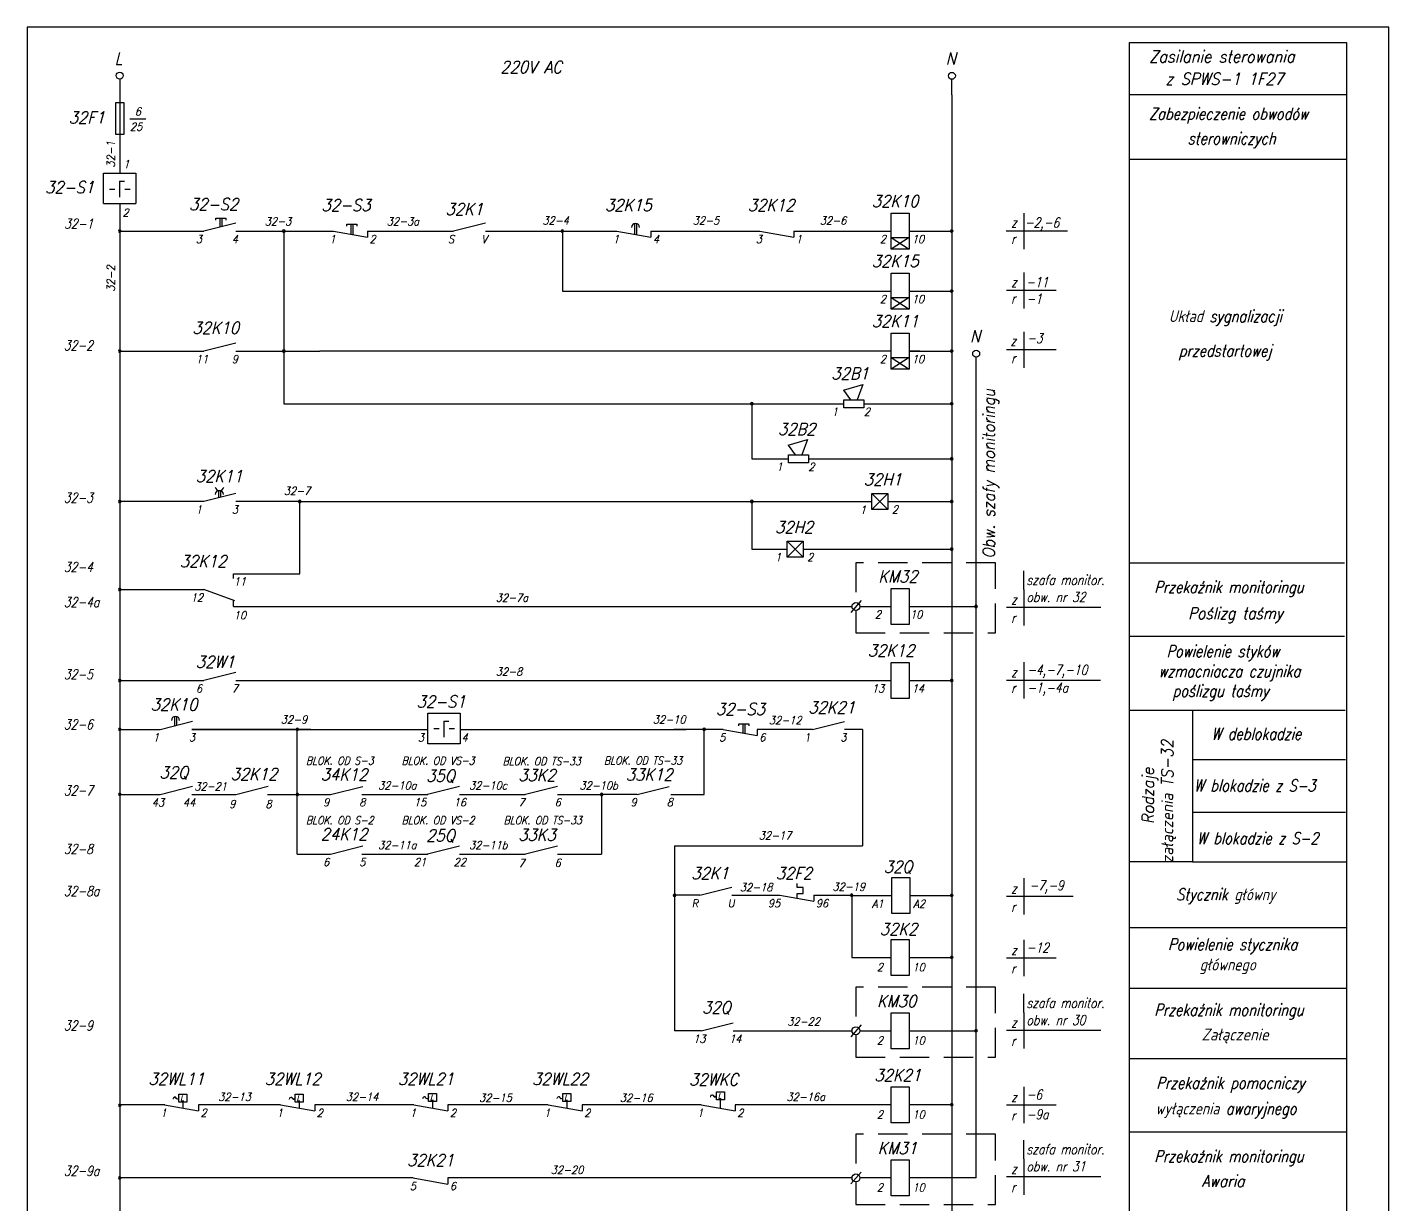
# Model space of a CAD drawing. Extents: x 5 to 1342, y 5 to 425.
# Drawn here: x 5 to 300, y 169.9 to 425 of the extents above; entities that cross this region are included whole.
import ezdxf

# ---------------------------------------------------------------- set-up
doc = ezdxf.new("R2010")
doc.units = 0
doc.header["$MEASUREMENT"] = 0
doc.linetypes.add('DASHED2', pattern=[9.525, 6.35, -3.175])
doc.layers.get('0').update_dxf_attribs({"linetype": 'CONTINUOUS'})
doc.layers.add('STYKI', color=4, linetype='CONTINUOUS')
doc.styles.add('ROMAND', font='romand', dxfattribs={"width": 0.9, "oblique": 15, "height": 3.5})
doc.styles.add('ROMANS', font='romans', dxfattribs={"width": 0.9, "oblique": 15, "height": 1.5})

msp = doc.modelspace()

# ---------------------------------------------------------------- linework, layer by layer
at = {"color": 7, "lineweight": 30}
for p, q in [((243.79, 42.22), (243.79, 421.69)), ((243.79, 421.69), (290.87, 421.69)), ((290.87, 421.69), (290.87, 42.22)), ((205.32, 410.35), (205.32, 413.72)), ((243.79, 410.43), (290.87, 410.43)), ((24.18, 401.76), (24.18, 408.69)), ((24.18, 408.69), (25.92, 408.69)), ((25.92, 408.69), (25.92, 401.76)), ((27.25, 405.19), (30.71, 405.19)), ((25.92, 401.76), (24.18, 401.76)), ((243.79, 396.44), (290.87, 396.44)), ((21.55, 386.82), (21.55, 393.4)), ((21.55, 393.4), (28.56, 393.4)), ((28.56, 393.4), (28.56, 386.82)), ((22.86, 389.94), (23.96, 389.94)), ((24.96, 391.67), (24.96, 388.2)), ((24.96, 391.67), (26.06, 391.67)), ((26.17, 389.94), (27.27, 389.94)), ((21.55, 386.82), (28.56, 386.82)), ((45.83, 383.62), (48, 383.62)), ((45.83, 383.19), (45.83, 383.62)), ((46.7, 383.62), (46.7, 381.69)), ((47.13, 383.62), (47.13, 381.8)), ((48, 383.62), (48, 383.19)), ((192.16, 376.91), (192.16, 384.71)), ((192.16, 384.71), (196.06, 384.71)), ((196.06, 384.71), (196.06, 376.91)), ((220.93, 384.73), (220.93, 376.91)), ((25.05, 380.83), (43.25, 380.83)), ((50.19, 380.83), (71.34, 380.83)), ((60.59, 380.83), (60.59, 343.43)), ((71.34, 380.83), (71.34, 380.83)), ((74.23, 382.36), (76.4, 382.36)), ((74.23, 381.93), (74.23, 382.36)), ((75.1, 382.36), (75.1, 380.2)), ((75.53, 382.36), (75.53, 380.07)), ((76.4, 382.36), (76.4, 381.93)), ((78.71, 380.83), (97.37, 380.83)), ((78.71, 380.83), (78.71, 379.53)), ((104.29, 380.83), (132.77, 380.83)), ((120.94, 380.83), (120.94, 367.83)), ((132.77, 380.83), (132.77, 380.83)), ((136.56, 382.46), (136.56, 380.16)), ((136.99, 382.48), (136.99, 380.08)), ((140.13, 380.83), (163.72, 380.83)), ((140.13, 380.83), (140.13, 379.53)), ((171.09, 380.83), (192.16, 380.83)), ((171.09, 380.83), (171.09, 379.53)), ((196.06, 380.83), (205.32, 380.83)), ((196.06, 380.83), (198.39, 380.83)), ((217.13, 380.86), (227.94, 380.86)), ((226.47, 380.86), (230.37, 380.86)), ((196.06, 379.48), (192.16, 376.91)), ((192.2, 379.48), (196.06, 379.48)), ((192.2, 379.48), (196.06, 376.91)), ((196.06, 376.91), (192.16, 376.91)), ((192.16, 363.91), (192.16, 371.71)), ((192.16, 371.71), (196.06, 371.71)), ((196.06, 371.71), (196.06, 363.91)), ((220.96, 371.88), (220.96, 364.06)), ((120.94, 367.83), (192.16, 367.83)), ((196.06, 366.48), (192.16, 363.91)), ((192.2, 366.48), (196.06, 363.91)), ((192.2, 366.48), (196.06, 366.48)), ((196.06, 367.83), (205.32, 367.83)), ((196.06, 367.83), (198.23, 367.83)), ((217.17, 368), (227.94, 368)), ((196.06, 363.91), (192.16, 363.91)), ((192.16, 350.91), (192.16, 358.71)), ((192.16, 358.71), (196.06, 358.71)), ((196.06, 358.71), (196.06, 350.91)), ((220.96, 359.04), (220.96, 351.22)), ((25.05, 354.83), (43.25, 354.83)), ((50.19, 354.83), (68.39, 354.83)), ((109.12, 354.83), (68.39, 354.83)), ((192.16, 354.83), (109.12, 354.83)), ((196.06, 354.83), (205.32, 354.83)), ((198.39, 354.83), (196.06, 354.83)), ((217.17, 355.16), (227.94, 355.16)), ((196.06, 353.48), (192.16, 350.91)), ((192.2, 353.48), (196.06, 353.48)), ((192.2, 353.48), (196.06, 350.91)), ((196.06, 350.91), (192.16, 350.91)), ((181.86, 346.4), (186.07, 347.6)), ((181.86, 346.4), (183.36, 344.28)), ((186.07, 347.6), (184.83, 344.28)), ((60.59, 343.43), (109.12, 343.43)), ((109.12, 343.43), (181.92, 343.43)), ((161.99, 343.43), (161.99, 331.5)), ((181.92, 342.56), (181.92, 344.3)), ((181.92, 344.3), (186.26, 344.3)), ((186.26, 342.56), (181.92, 342.56)), ((186.26, 344.3), (186.26, 342.56)), ((186.26, 343.43), (205.32, 343.43)), ((186.26, 343.43), (187.99, 343.43)), ((169.88, 334.49), (174.09, 335.69)), ((169.88, 334.49), (171.38, 332.38)), ((174.09, 335.69), (172.85, 332.38)), ((161.99, 331.5), (169.92, 331.5)), ((169.92, 330.63), (169.92, 332.37)), ((169.92, 332.37), (174.25, 332.37)), ((174.25, 330.63), (169.92, 330.63)), ((174.25, 332.37), (174.25, 330.63)), ((174.25, 331.5), (205.32, 331.5)), ((46.45, 324.62), (46.45, 323.02)), ((46.88, 324.63), (46.88, 323.13)), ((43.25, 322.25), (25.05, 322.25)), ((64.05, 322.25), (50.19, 322.25)), ((64.05, 322.25), (187.99, 322.25)), ((64.05, 306.61), (64.05, 322.25)), ((161.99, 322.25), (161.99, 311.92)), ((191.46, 323.98), (187.99, 320.51)), ((187.99, 323.98), (191.46, 320.51)), ((187.99, 320.51), (187.99, 323.98)), ((187.99, 323.98), (191.46, 323.98)), ((191.46, 323.98), (191.46, 320.51)), ((191.46, 322.25), (194.06, 322.25)), ((191.46, 322.25), (192.32, 322.25)), ((192.32, 322.25), (205.32, 322.25)), ((191.46, 320.51), (187.99, 320.51)), ((173.11, 313.65), (169.64, 310.19)), ((169.64, 313.65), (173.11, 310.19)), ((169.64, 310.19), (169.64, 313.65)), ((169.64, 313.65), (173.11, 313.65)), ((173.11, 313.65), (173.11, 310.19)), ((161.99, 311.92), (168.06, 311.92)), ((166.17, 311.92), (169.64, 311.92)), ((168.06, 311.92), (169.64, 311.92)), ((173.11, 310.19), (169.64, 310.19)), ((173.11, 311.92), (205.32, 311.92)), ((243.79, 308.96), (290.39, 308.96)), ((25.05, 303.18), (43.25, 303.18)), ((192.16, 295.6), (192.16, 303.4)), ((192.16, 303.4), (196.06, 303.4)), ((196.06, 303.4), (196.06, 295.6)), ((220.96, 303.22), (220.96, 295.4)), ((49.66, 299.51), (183.71, 299.51)), ((185.65, 300.78), (183.45, 298.22)), ((185.42, 299.51), (192.16, 299.51)), ((196.06, 299.51), (210.59, 299.51)), ((217.17, 299.35), (227.94, 299.35)), ((196.06, 295.6), (192.16, 295.6)), ((243.79, 293.08), (290.39, 293.08)), ((192.16, 279.55), (192.16, 287.35)), ((192.16, 287.35), (196.06, 287.35)), ((196.06, 287.35), (196.06, 279.55)), ((220.96, 287.41), (220.96, 279.59)), ((25.05, 283.47), (43.25, 283.47)), ((50.19, 283.47), (192.16, 283.47)), ((196.06, 283.47), (205.32, 283.47)), ((196.06, 283.47), (198.39, 283.47)), ((217.17, 283.54), (237.51, 283.54)), ((196.06, 279.55), (192.16, 279.55)), ((36.91, 275.66), (36.91, 273.66)), ((37.35, 275.68), (37.35, 273.77)), ((91.82, 269.78), (91.82, 276.36)), ((91.82, 276.36), (98.83, 276.36)), ((95.23, 274.63), (96.34, 274.63)), ((95.23, 274.63), (95.23, 271.16)), ((98.83, 276.36), (98.83, 269.78)), ((243.88, 277.04), (290.57, 277.04)), ((257.5, 277.03), (257.5, 244.17)), ((25.05, 272.89), (33.81, 272.89)), ((40.65, 272.89), (70.69, 272.89)), ((66.46, 272.89), (40.65, 272.89)), ((40.65, 272.89), (66.46, 272.89)), ((70.69, 272.89), (78.92, 272.89)), ((78.92, 272.89), (91.82, 272.89)), ((93.13, 273.04), (94.24, 273.04)), ((96.44, 273.04), (97.54, 273.04)), ((98.83, 272.89), (120.68, 272.89)), ((119.9, 272.89), (131.59, 272.89)), ((131.59, 272.89), (134.79, 272.89)), ((134.79, 272.89), (147.77, 272.89)), ((155.79, 272.89), (145.07, 272.89)), ((151.64, 258.78), (151.64, 272.88)), ((159.18, 274.08), (161.34, 274.08)), ((159.18, 273.65), (159.18, 274.08)), ((160.04, 274.08), (160.04, 272.13)), ((160.48, 274.08), (160.48, 272.06)), ((161.34, 274.08), (161.34, 273.65)), ((168.5, 272.89), (163.15, 272.89)), ((163.15, 272.89), (163.15, 271.59)), ((175.15, 272.89), (168.5, 272.89)), ((185.94, 272.89), (182.08, 272.89)), ((91.82, 269.79), (98.83, 269.79)), ((257.5, 266.32), (290.66, 266.32)), ((25.05, 258.79), (33.81, 258.79)), ((32.85, 258.79), (33.81, 258.79)), ((40.65, 258.79), (50.19, 258.79)), ((50.21, 258.79), (50.19, 258.79)), ((57.07, 258.79), (59.53, 258.79)), ((59.53, 258.79), (70.7, 258.79)), ((77.49, 258.79), (82.06, 258.79)), ((82.06, 258.79), (89.35, 258.79)), ((89.35, 258.79), (91.82, 258.79)), ((98.64, 258.79), (112.89, 258.79)), ((119.9, 258.79), (129.46, 258.79)), ((129.46, 258.78), (129.46, 257.26)), ((129.46, 257.26), (129.46, 245.87)), ((131.59, 258.8), (129.48, 258.8)), ((137.16, 258.8), (131.59, 258.8)), ((144.45, 258.8), (151.64, 258.8)), ((257.5, 254.91), (290.66, 254.91)), ((63.49, 245.87), (70.7, 245.87)), ((77.49, 245.87), (82.06, 245.87)), ((82.06, 245.87), (89.35, 245.87)), ((89.35, 245.87), (91.82, 245.87)), ((98.64, 245.86), (112.89, 245.86)), ((119.9, 245.87), (129.46, 245.87)), ((145.22, 247.67), (145.22, 207.58)), ((257.5, 244.17), (243.79, 244.17)), ((257.5, 244.17), (290.87, 244.17)), ((171.79, 238.65), (171.79, 239.52)), ((192.32, 232.99), (192.32, 240.79)), ((192.32, 240.79), (196.22, 240.79)), ((196.22, 240.79), (196.22, 232.99)), ((220.96, 240.61), (220.96, 232.79)), ((150.72, 236.93), (145.22, 236.93)), ((157.66, 236.93), (167.19, 236.93)), ((167.19, 236.93), (168.06, 236.93)), ((173.09, 238.65), (171.79, 238.65)), ((171.79, 237.35), (173.09, 237.35)), ((171.79, 236.28), (171.79, 237.35)), ((173.09, 237.78), (173.09, 238.65)), ((173.09, 237.35), (173.09, 237.78)), ((175.42, 236.93), (175.42, 235.63)), ((183.64, 236.89), (175.45, 236.89)), ((183.64, 236.89), (192.32, 236.89)), ((183.64, 236.61), (183.64, 223.48)), ((196.22, 236.89), (205.32, 236.89)), ((196.22, 236.89), (197.67, 236.89)), ((217.17, 236.74), (231.65, 236.74)), ((196.22, 232.99), (192.32, 232.99)), ((192.16, 219.53), (192.16, 227.33)), ((192.16, 227.33), (196.06, 227.33)), ((196.06, 227.33), (196.06, 219.53)), ((220.96, 227.27), (220.96, 219.45)), ((243.79, 229.99), (290.87, 229.99)), ((183.64, 223.45), (192.16, 223.45)), ((196.06, 223.45), (205.32, 223.45)), ((217.17, 223.4), (227.94, 223.4)), ((196.06, 219.53), (192.16, 219.53)), ((243.79, 216.82), (290.87, 216.82)), ((192.16, 203.66), (192.16, 211.46)), ((192.16, 211.46), (196.06, 211.46)), ((196.06, 211.46), (196.06, 203.66)), ((220.96, 211.56), (220.96, 203.74)), ((151.01, 207.58), (145.22, 207.58)), ((157.94, 207.58), (183.71, 207.58)), ((185.65, 208.85), (183.45, 206.28)), ((185.42, 207.58), (192.16, 207.58)), ((196.06, 207.58), (210.59, 207.58)), ((196.06, 207.58), (199.81, 207.58)), ((217.17, 207.69), (227.94, 207.69)), ((196.06, 203.66), (192.16, 203.66)), ((243.79, 201.57), (290.87, 201.57)), ((192.16, 187.61), (192.16, 195.42)), ((192.16, 195.42), (196.06, 195.42)), ((196.06, 195.42), (196.06, 187.61)), ((220.96, 195.42), (220.96, 187.6)), ((37.86, 192.13), (37.86, 193.86)), ((37.86, 193.86), (39.6, 193.86)), ((39.6, 192.13), (37.86, 192.13)), ((38.73, 192.11), (38.73, 190.76)), ((39.6, 193.86), (39.6, 192.13)), ((63.05, 192.11), (63.05, 193.84)), ((63.05, 193.84), (64.78, 193.84)), ((64.78, 192.11), (63.05, 192.11)), ((63.92, 192.11), (63.92, 190.76)), ((64.78, 193.84), (64.78, 192.11)), ((91.97, 192.23), (91.97, 193.97)), ((91.97, 193.97), (93.7, 193.97)), ((93.7, 192.23), (91.97, 192.23)), ((92.83, 192.23), (92.83, 190.79)), ((93.7, 193.97), (93.7, 192.23)), ((121.05, 192.23), (121.05, 193.97)), ((121.05, 193.97), (122.78, 193.97)), ((122.78, 192.23), (121.05, 192.23)), ((121.91, 192.23), (121.91, 190.79)), ((122.78, 193.97), (122.78, 192.23)), ((154.31, 192.62), (154.31, 194.35)), ((154.31, 194.35), (156.04, 194.35)), ((156.04, 192.62), (154.31, 192.62)), ((155.17, 192.62), (155.17, 190.77)), ((156.04, 194.35), (156.04, 192.62)), ((34.83, 191.51), (25.05, 191.51)), ((42.1, 191.53), (42.1, 190.23)), ((59.91, 191.51), (42.1, 191.51)), ((67.28, 191.51), (67.28, 190.21)), ((88.77, 191.51), (67.28, 191.51)), ((96.14, 191.51), (96.14, 190.21)), ((117.85, 191.51), (96.14, 191.51)), ((125.22, 191.51), (125.22, 190.21)), ((151.01, 191.51), (125.22, 191.51)), ((158.38, 191.51), (158.38, 190.21)), ((192.16, 191.51), (158.38, 191.51)), ((205.58, 191.51), (196.06, 191.51)), ((217.17, 191.55), (227.94, 191.55)), ((196.06, 187.61), (192.16, 187.61)), ((243.79, 185.68), (290.87, 185.68)), ((192.16, 171.82), (192.16, 179.62)), ((192.16, 179.62), (196.06, 179.62)), ((196.06, 179.62), (196.06, 171.82)), ((220.96, 179.87), (220.96, 172.05)), ((88.6, 175.71), (25.05, 175.71)), ((96.14, 175.71), (96.14, 174.38)), ((183.71, 175.71), (96.14, 175.71)), ((185.65, 176.98), (183.45, 174.42)), ((192.16, 175.71), (185.42, 175.71)), ((210.59, 175.71), (196.06, 175.71)), ((217.17, 176), (227.94, 176)), ((196.06, 171.82), (192.16, 171.82))]:
    msp.add_line(p, q, dxfattribs=at)
at = {"lineweight": 30}
for p, q in [((210.59, 175.71), (210.59, 353.53)), ((220.96, 303.22), (220.96, 307.22)), ((49.66, 306.61), (64.05, 306.61)), ((49.66, 305.56), (49.66, 306.61)), ((49.66, 299.51), (49.66, 300.8)), ((227.94, 299.35), (237.59, 299.35)), ((63.49, 245.87), (63.49, 272.86)), ((185.94, 272.89), (185.94, 247.67)), ((145.22, 247.67), (185.94, 247.67)), ((220.96, 211.56), (220.96, 215.56)), ((227.94, 207.69), (237.59, 207.69)), ((220.96, 179.87), (220.96, 183.87)), ((227.94, 176), (237.59, 176))]:
    msp.add_line(p, q, dxfattribs=at)
at = {"linetype": 'DASHED2', "lineweight": 30}
for p, q in [((214.76, 308.95), (184.56, 308.95)), ((184.56, 308.95), (184.56, 300.37)), ((214.76, 293.78), (214.76, 308.95)), ((184.56, 298.66), (184.56, 293.78)), ((184.56, 293.78), (214.76, 293.78)), ((214.76, 217.02), (184.56, 217.02)), ((184.56, 217.02), (184.56, 208.43)), ((214.76, 201.84), (214.76, 217.02)), ((184.56, 206.72), (184.56, 201.84)), ((184.56, 201.84), (214.76, 201.84)), ((214.76, 185.15), (184.56, 185.15)), ((184.56, 185.15), (184.56, 176.57)), ((214.76, 169.97), (214.76, 185.15)), ((184.56, 174.86), (184.56, 169.97)), ((184.56, 169.97), (214.76, 169.97))]:
    msp.add_line(p, q, dxfattribs=at)
at = {"color": 7, "lineweight": 30}
for centre, radius in [((25.04, 414.52), 0.749), ((205.34, 414.47), 0.749), ((210.6, 354.28), 0.749), ((184.56, 299.51), 0.856), ((184.56, 207.58), 0.856), ((184.56, 175.71), 0.856)]:
    msp.add_circle(centre, radius, dxfattribs=at)
for centre, radius, start, end in [((25.05, 380.83), 0.267, 0, 180), ((25.05, 380.83), 0.267, 180, 0), ((60.59, 380.83), 0.267, 0, 180), ((60.59, 380.83), 0.267, 180, 0), ((120.94, 380.83), 0.267, 0, 180), ((120.94, 380.83), 0.268, 180, 0), ((136.8, 381.63), 0.867, 0, 180), ((205.32, 380.83), 0.267, 0, 180), ((205.32, 380.83), 0.268, 180, 0), ((205.32, 367.83), 0.267, 0, 180), ((205.32, 367.83), 0.268, 180, 0), ((25.05, 354.83), 0.267, 0, 180), ((25.05, 354.83), 0.267, 180, 0), ((60.59, 354.83), 0.267, 0, 180), ((60.59, 354.83), 0.267, 180, 0), ((205.32, 354.83), 0.267, 0, 180), ((205.32, 354.83), 0.268, 180, 0), ((161.99, 343.43), 0.268, 0, 180), ((161.99, 343.43), 0.267, 180, 0), ((205.32, 343.43), 0.267, 0, 180), ((205.32, 343.43), 0.268, 180, 0), ((205.32, 331.5), 0.267, 0, 180), ((205.32, 331.5), 0.268, 180, 0), ((46.64, 325.59), 0.985, 195.8066, 344.1934), ((46.62, 323.76), 0.889, 0, 180), ((25.05, 322.25), 0.267, 0, 180), ((25.05, 322.25), 0.267, 180, 0), ((64.05, 322.25), 0.267, 0, 180), ((64.05, 322.25), 0.267, 180, 0), ((161.99, 322.25), 0.268, 0, 180), ((161.99, 322.25), 0.267, 180, 0), ((205.32, 322.25), 0.267, 0, 180), ((205.32, 322.25), 0.268, 180, 0), ((205.32, 311.92), 0.267, 0, 180), ((205.32, 311.92), 0.268, 180, 0), ((25.05, 303.18), 0.267, 0, 180), ((25.05, 303.18), 0.267, 180, 0), ((210.59, 299.51), 0.267, 0, 180), ((210.59, 299.51), 0.268, 180, 0), ((25.05, 283.47), 0.267, 0, 180), ((25.05, 283.47), 0.267, 180, 0), ((205.32, 283.47), 0.267, 0, 180), ((205.32, 283.47), 0.268, 180, 0), ((37.12, 274.81), 0.889, 0, 180), ((25.05, 272.89), 0.267, 0, 180), ((25.05, 272.89), 0.267, 180, 0), ((63.51, 272.89), 0.267, 0, 180), ((63.51, 272.89), 0.267, 180, 0), ((151.67, 272.89), 0.267, 0, 180), ((151.67, 272.89), 0.268, 180, 0), ((25.05, 258.79), 0.267, 0, 180), ((25.05, 258.79), 0.267, 180, 0), ((63.53, 258.78), 0.267, 0, 180), ((63.53, 258.78), 0.267, 180, 0), ((129.46, 258.77), 0.268, 178.7488, 180), ((129.48, 258.78), 0.267, 0, 180), ((129.48, 258.78), 0.268, 180, 0), ((145.25, 236.95), 0.267, 0, 180), ((145.25, 236.95), 0.268, 180, 0), ((183.64, 236.95), 0.267, 0, 180), ((183.64, 236.95), 0.268, 180, 0), ((205.32, 236.91), 0.267, 0, 180), ((205.32, 236.91), 0.268, 180, 0), ((205.32, 223.49), 0.267, 0, 180), ((205.32, 223.49), 0.268, 180, 0), ((210.59, 207.58), 0.268, 0, 180), ((210.59, 207.58), 0.267, 180, 0), ((205.32, 191.57), 0.267, 0, 180), ((25.05, 191.42), 0.267, 0, 180), ((25.05, 191.42), 0.267, 180, 0), ((205.32, 191.57), 0.268, 180, 0), ((25.05, 175.71), 0.267, 0, 180), ((25.05, 175.71), 0.267, 180, 0)]:
    msp.add_arc(centre, radius, start, end, dxfattribs=at)
at = {"layer": 'STYKI', "color": 7, "lineweight": 30}
for p, q in [((300, 425), (5, 425)), ((5, 425), (5, 5)), ((300, 5), (300, 425)), ((25.05, 413.77), (25.05, 393.4)), ((205.32, 410.35), (205.32, 111.82)), ((25.05, 386.89), (25.05, 111.82)), ((50.19, 382.56), (43.25, 380.83)), ((71.34, 380.83), (78.71, 379.53)), ((104.3, 382.56), (97.37, 380.83)), ((132.77, 380.83), (140.13, 379.53)), ((163.72, 380.83), (171.09, 379.53)), ((50.19, 356.56), (43.25, 354.83)), ((50.19, 323.98), (43.25, 322.25)), ((49.95, 300.7), (43.25, 303.18)), ((50.19, 285.2), (43.25, 283.47)), ((33.81, 272.89), (40.81, 274.64)), ((175.15, 272.89), (182.08, 274.62)), ((155.79, 272.89), (163.15, 271.59)), ((33.81, 258.79), (40.81, 260.55)), ((50.21, 258.79), (57.21, 260.55)), ((70.69, 258.79), (77.69, 260.54)), ((91.74, 258.83), (98.67, 260.56)), ((112.94, 258.83), (119.87, 260.56)), ((137.16, 258.8), (144.09, 260.54)), ((70.69, 245.87), (77.69, 247.62)), ((91.74, 245.9), (98.67, 247.63)), ((112.94, 245.9), (119.87, 247.63)), ((150.72, 236.93), (157.66, 238.67)), ((168.06, 236.93), (175.42, 235.63)), ((151.01, 207.58), (157.94, 209.31)), ((34.73, 191.53), (42.1, 190.23)), ((59.91, 191.51), (67.28, 190.21)), ((88.77, 191.51), (96.14, 190.21)), ((117.85, 191.51), (125.22, 190.21)), ((151.01, 191.51), (158.38, 190.21)), ((88.6, 175.71), (96.14, 174.38))]:
    msp.add_line(p, q, dxfattribs=at)

# ---------------------------------------------------------------- texts
at = {"color": 7, "lineweight": 30}
for s, height, style, oblique, width, p in [('L', 2.6, 'ROMAND', 15, 0.9, (23.92, 416.94)), ('N', 2.6, 'ROMAND', 15, 0.9, (203.96, 416.94)), ('Zasilanie sterowania', 2.568, 'ROMANS', 15, 0.9, (248.07, 417.37)), ('220V AC', 2.6, 'ROMAND', 15, 0.9, (107.5, 415.07)), ('z SPWS-1 1F27', 2.568, 'ROMANS', 15, 0.9, (251.64, 412.52)), ('6', 1.73, 'ROMANS', 15, 0.9, (28.3, 405.87)), ('Zabezpieczenie obwodów', 2.568, 'ROMANS', 15, 0.8, (248.07, 404.98)), ('32F1', 2.6, 'ROMAND', 15, 0.9, (13.98, 404.12)), ('25', 1.733, 'ROMANS', 15, 0.9, (27.25, 402.59)), ('sterowniczych', 2.568, 'ROMANS', 15, 0.8, (256.45, 399.63)), ('1', 1.73, 'ROMANS', 15, 0.9, (25.81, 394.5)), ('32-S1', 2.6, 'ROMAND', 15, 0.9, (8.87, 389.02)), ('32-S2', 2.6, 'ROMAND', 15, 0.9, (40.07, 385.35)), ('32-S3', 2.6, 'ROMAND', 15, 0.9, (68.74, 385.16)), ('32K1', 2.6, 'ROMAND', 15, 0.9, (95.63, 384.29)), ('32K15', 2.6, 'ROMAND', 15, 0.9, (130.17, 385.16)), ('32K12', 2.6, 'ROMAND', 15, 0.9, (161.12, 385.16)), ('32K10', 2.6, 'ROMAND', 15, 0.9, (187.99, 386.03)), ('2', 1.73, 'ROMANS', 15, 0.9, (25.63, 383.96)), ('32-3', 1.733, 'ROMANS', 15, 0.9, (56.44, 382.07)), ('32-3a', 1.733, 'ROMANS', 15, 0.9, (82.87, 382.07)), ('32-4', 1.733, 'ROMANS', 15, 0.9, (116.61, 382.25)), ('32-5', 1.733, 'ROMANS', 15, 0.9, (149.17, 382.25)), ('32-6', 1.733, 'ROMANS', 15, 0.9, (176.72, 382.25)), ('-2,-6', 2.14, 'ROMANS', 15, 0.8, (221.13, 381.61)), ('32-1', 2.14, 'ROMANS', 15, 0.8, (12.99, 381.36)), ('z', 2.14, 'ROMANS', 15, 0.8, (218.15, 381.64)), ('3', 1.73, 'ROMANS', 15, 0.9, (41.52, 378.23)), ('4', 1.73, 'ROMANS', 15, 0.9, (49.32, 378.23)), ('1', 1.73, 'ROMANS', 15, 0.9, (70.47, 378.23)), ('2', 1.73, 'ROMANS', 15, 0.9, (79.14, 378.23)), ('S', 1.73, 'ROMANS', 15, 0.9, (96.16, 378.23)), ('V', 1.73, 'ROMANS', 15, 0.9, (103.43, 378.23)), ('1', 1.73, 'ROMANS', 15, 0.9, (131.9, 378.23)), ('4', 1.73, 'ROMANS', 15, 0.9, (140.57, 378.23)), ('3', 1.73, 'ROMANS', 15, 0.9, (162.86, 378.23)), ('1', 1.73, 'ROMANS', 15, 0.9, (171.52, 378.23)), ('2', 1.73, 'ROMANS', 15, 0.9, (189.72, 378.23)), ('10', 1.733, 'ROMANS', 15, 0.9, (196.66, 378.23)), ('r', 2.14, 'ROMANS', 15, 0.8, (218.15, 378.09)), ('32K15', 2.6, 'ROMAND', 15, 0.9, (187.99, 373.03)), ('z', 2.14, 'ROMANS', 15, 0.8, (218.15, 368.71)), ('-11', 2.14, 'ROMANS', 15, 0.8, (221.37, 368.7)), ('2', 1.73, 'ROMANS', 15, 0.9, (189.72, 365.23)), ('10', 1.733, 'ROMANS', 15, 0.9, (196.66, 365.23)), ('r', 2.14, 'ROMANS', 15, 0.8, (218.15, 365.16)), ('-1', 2.14, 'ROMANS', 15, 0.8, (221.47, 365.1)), ('Układ sygnalizacji', 2.568, 'ROMANS', 15, 0.8, (252.35, 361.13)), ('32K10', 2.6, 'ROMAND', 15, 0.9, (40.78, 358.57)), ('32K11', 2.6, 'ROMAND', 15, 0.9, (187.99, 360.03)), ('32-2', 2.14, 'ROMANS', 15, 0.8, (12.92, 355)), ('N', 2.6, 'ROMAND', 15, 0.9, (209.23, 356.75)), ('z', 2.14, 'ROMANS', 15, 0.8, (218.04, 355.99)), ('-3', 2.14, 'ROMANS', 15, 0.8, (221.6, 356.54)), ('przedstartowej', 2.568, 'ROMANS', 15, 0.8, (254.49, 353.64)), ('11', 1.733, 'ROMANS', 15, 0.9, (41.52, 352.23)), ('9', 1.73, 'ROMANS', 15, 0.9, (49.32, 352.23)), ('32B1', 2.6, 'ROMAND', 15, 0.9, (179.22, 348.7)), ('2', 1.73, 'ROMANS', 15, 0.9, (189.72, 352.23)), ('10', 1.733, 'ROMANS', 15, 0.9, (196.66, 352.23)), ('r', 2.14, 'ROMANS', 15, 0.8, (218.15, 352.22)), ('1    ', 1.733, 'ROMANS', 15, 0.9, (179.32, 340.83)), ('2', 1.73, 'ROMANS', 15, 0.9, (186.26, 340.83)), ('32B2', 2.6, 'ROMAND', 15, 0.9, (167.66, 336.64)), ('1    ', 1.733, 'ROMANS', 15, 0.9, (167.32, 328.9)), ('2', 1.73, 'ROMANS', 15, 0.9, (174.25, 328.9)), ('32K11', 2.6, 'ROMAND', 15, 0.9, (41.52, 326.45)), ('32H1', 2.6, 'ROMAND', 15, 0.9, (186.26, 325.71)), ('32-7', 1.733, 'ROMANS', 15, 0.9, (60.59, 323.68)), ('32-3', 2.14, 'ROMANS', 15, 0.8, (12.92, 321.99)), ('1', 1.73, 'ROMANS', 15, 0.9, (41.52, 319.64)), ('3', 1.73, 'ROMANS', 15, 0.9, (49.32, 319.64)), ('1    ', 1.733, 'ROMANS', 15, 0.9, (185.39, 319.58)), ('2', 1.73, 'ROMANS', 15, 0.9, (192.32, 319.64)), ('32H2', 2.6, 'ROMAND', 15, 0.9, (167.04, 315.39)), ('32K12', 2.6, 'ROMAND', 15, 0.9, (38.05, 307.99)), ('1    ', 1.733, 'ROMANS', 15, 0.9, (167.04, 309.32)), ('2', 1.73, 'ROMANS', 15, 0.9, (173.97, 309.32)), ('32-4', 2.14, 'ROMANS', 15, 0.8, (12.92, 306.99)), ('KM32', 2.6, 'ROMAND', 15, 0.9, (189.39, 304.72)), ('11', 1.733, 'ROMANS', 15, 0.9, (49.74, 304.05)), ('szafa monitor.', 2.14, 'ROMANS', 15, 0.8, (221.51, 304.19)), ('Przekaźnik monitoringu', 2.568, 'ROMANS', 15, 0.8, (249.18, 302.43)), ('32-4a', 2.14, 'ROMANS', 15, 0.8, (12.92, 299.37)), ('12', 1.733, 'ROMANS', 15, 0.9, (40.43, 300.58)), ('32-7a', 1.733, 'ROMANS', 15, 0.9, (106.51, 300.54)), ('z', 2.14, 'ROMANS', 15, 0.8, (218.15, 299.95)), ('obw. nr 32', 2.14, 'ROMANS', 15, 0.8, (221.51, 300.48)), ('10', 1.733, 'ROMANS', 15, 0.9, (49.74, 296.73)), (' 2', 1.733, 'ROMANS', 15, 0.9, (187.6, 296.91)), ('10', 1.733, 'ROMANS', 15, 0.9, (196.27, 296.91)), ('Poślizg taśmy', 2.568, 'ROMANS', 15, 0.85, (256.51, 296.75)), ('r', 2.14, 'ROMANS', 15, 0.8, (218.15, 295.98)), ('32K12', 2.6, 'ROMAND', 15, 0.9, (187.12, 288.67)), ('Powielenie styków', 2.568, 'ROMANS', 15, 0.8, (251.82, 288.54)), ('32W1', 2.6, 'ROMAND', 15, 0.9, (41.52, 286.2)), ('32-8', 1.733, 'ROMANS', 15, 0.9, (106.51, 284.52)), ('-4,-7,-10', 2.14, 'ROMANS', 15, 0.8, (221.64, 284.7)), ('wzmacniacza czujnika', 2.568, 'ROMANS', 15, 0.8, (250.08, 284.21)), ('32-5', 2.14, 'ROMANS', 15, 0.8, (12.92, 283.74)), ('z', 2.14, 'ROMANS', 15, 0.8, (218.15, 284.18)), ('6', 1.73, 'ROMANS', 15, 0.9, (41.56, 280.87)), ('7', 1.73, 'ROMANS', 15, 0.9, (49.32, 280.87)), ('13', 1.733, 'ROMANS', 15, 0.9, (187.99, 280.87)), ('14', 1.733, 'ROMANS', 15, 0.9, (196.66, 280.87)), ('r', 2.14, 'ROMANS', 15, 0.8, (218.15, 280.79)), ('-1,-4a', 2.14, 'ROMANS', 15, 0.8, (221.64, 280.85)), ('poślizgu taśmy', 2.568, 'ROMANS', 15, 0.8, (253.15, 279.95)), ('32K10', 2.6, 'ROMAND', 15, 0.9, (31.74, 276.94)), ('32-S1', 2.6, 'ROMAND', 15, 0.9, (89.35, 277.59)), ('32-S3', 2.6, 'ROMAND', 15, 0.9, (154.21, 275.98)), ('32K21', 2.6, 'ROMAND', 15, 0.9, (174.22, 276.35)), ('32-6', 2.14, 'ROMANS', 15, 0.8, (12.92, 272.89)), ('32-9', 1.733, 'ROMANS', 15, 0.9, (59.93, 274.15)), ('32-10', 1.733, 'ROMANS', 15, 0.9, (140.55, 274.15)), ('32-12', 1.733, 'ROMANS', 15, 0.9, (165.69, 273.99)), ('1', 1.73, 'ROMANS', 15, 0.9, (32.23, 270.29)), ('3', 1.73, 'ROMANS', 15, 0.9, (40.03, 270.29)), ('3', 1.73, 'ROMANS', 15, 0.9, (89.62, 270.24)), ('4', 1.73, 'ROMANS', 15, 0.9, (99.11, 270.24)), ('5', 1.73, 'ROMANS', 15, 0.9, (154.92, 270.29)), ('6', 1.73, 'ROMANS', 15, 0.9, (163.59, 270.29)), ('1', 1.73, 'ROMANS', 10, 0.9, (173.41, 270.29)), ('3', 1.73, 'ROMANS', 10, 0.9, (181.21, 270.29)), ('W deblokadzie', 2.568, 'ROMANS', 15, 0.8, (261.57, 270.65)), ('BLOK. OD S-3', 1.7334, 'ROMANS', 15, 0.85, (65.4, 265.23)), ('BLOK. OD VS-3', 1.7334, 'ROMANS', 15, 0.85, (86.11, 265.23)), ('BLOK. OD TS-33', 1.7334, 'ROMANS', 15, 0.85, (108, 265.12)), ('BLOK. OD TS-33', 1.7334, 'ROMANS', 15, 0.85, (129.96, 265.25)), ('32Q', 2.6, 'ROMAND', 15, 0.9, (33.66, 262.26)), ('32K12', 2.6, 'ROMAND', 15, 0.9, (49.06, 261.9)), ('34K12', 2.6, 'ROMAND', 15, 0.9, (68.58, 261.79)), ('35Q', 2.6, 'ROMAND', 15, 0.9, (91.44, 261.54)), ('33K2', 2.6, 'ROMAND', 15, 0.9, (111.38, 261.67)), ('33K12', 2.6, 'ROMAND', 15, 0.9, (134.69, 261.77)), ('32-7', 2.14, 'ROMANS', 15, 0.8, (12.92, 258.56)), ('32-21', 1.733, 'ROMANS', 15, 0.9, (41.19, 259.66)), ('32-10a', 1.733, 'ROMANS', 15, 0.9, (81, 259.86)), ('32-10c', 1.733, 'ROMANS', 15, 0.9, (100.72, 259.86)), ('32-10b', 1.733, 'ROMANS', 15, 0.9, (124.63, 259.86)), (' W blokadzie z S-3', 2.568, 'ROMANS', 15, 0.8, (256.37, 259.42)), ('43', 1.733, 'ROMANS', 15, 0.9, (31.98, 256.19)), ('44', 1.733, 'ROMANS', 15, 0.9, (38.75, 256.19)), ('9', 1.73, 'ROMANS', 15, 0.9, (48.77, 255.84)), ('8', 1.73, 'ROMANS', 15, 0.9, (56.61, 255.84)), ('9', 1.73, 'ROMANS', 15, 0.9, (69.1, 256.21)), ('8', 1.73, 'ROMANS', 15, 0.9, (76.94, 256.21)), ('15', 1.733, 'ROMANS', 15, 0.9, (88.77, 256.21)), ('16', 1.733, 'ROMANS', 15, 0.9, (97.39, 256.21)), ('7', 1.73, 'ROMANS', 15, 0.9, (111.44, 256.21)), ('6', 1.73, 'ROMANS', 15, 0.9, (119.28, 256.21)), ('9', 1.73, 'ROMANS', 15, 0.9, (135.71, 256.23)), ('8', 1.73, 'ROMANS', 15, 0.9, (143.55, 256.23)), ('BLOK. OD S-2', 1.7334, 'ROMANS', 15, 0.85, (65.4, 252.31)), ('BLOK. OD VS-2', 1.7334, 'ROMANS', 15, 0.85, (86.11, 252.31)), ('BLOK. OD TS-33', 1.7334, 'ROMANS', 15, 0.85, (108.23, 252.31)), ('24K12', 2.6, 'ROMAND', 15, 0.9, (68.58, 248.87)), ('25Q', 2.6, 'ROMAND', 15, 0.9, (91.44, 248.61)), ('33K3', 2.6, 'ROMAND', 15, 0.9, (111.38, 248.74)), ('32-17', 1.733, 'ROMANS', 15, 0.9, (163.48, 249.02)), ('32-8', 2.14, 'ROMANS', 15, 0.8, (12.92, 245.9)), ('32-11a', 1.733, 'ROMANS', 15, 0.9, (81, 246.94)), ('32-11b', 1.733, 'ROMANS', 15, 0.9, (100.72, 246.94)), ('W blokadzie z S-2', 2.568, 'ROMANS', 15, 0.8, (258.42, 248)), ('6', 1.73, 'ROMANS', 15, 0.9, (69.1, 243.28)), ('5', 1.73, 'ROMANS', 15, 0.9, (76.94, 243.28)), ('21', 1.733, 'ROMANS', 15, 0.9, (88.77, 243.28)), ('22', 1.733, 'ROMANS', 15, 0.9, (97.39, 243.28)), ('7', 1.73, 'ROMANS', 15, 0.9, (111.44, 243.03)), ('6', 1.73, 'ROMANS', 15, 0.9, (119.28, 243.11)), ('32K1', 2.6, 'ROMAND', 15, 0.9, (148.87, 240.4)), ('32F2', 2.6, 'ROMAND', 15, 0.9, (167.19, 240.4)), ('32Q', 2.6, 'ROMAND', 15, 0.9, (190.58, 241.81)), ('32-18', 1.733, 'ROMANS', 15, 0.9, (159.39, 237.8)), ('32-19', 1.733, 'ROMANS', 15, 0.9, (179.45, 237.92)), ('-7,-9', 2.14, 'ROMANS', 15, 0.8, (222.09, 238.01)), ('32-8a', 2.14, 'ROMANS', 15, 0.8, (12.92, 236.77)), ('R', 1.73, 'ROMANS', 10, 0.9, (148.99, 234.33)), ('U', 1.73, 'ROMANS', 10, 0.9, (156.79, 234.33)), ('95', 1.733, 'ROMANS', 15, 0.9, (165.46, 234.33)), ('96', 1.733, 'ROMANS', 15, 0.9, (175.86, 234.33)), ('z', 2.14, 'ROMANS', 15, 0.8, (218.15, 237.35)), ('Stycznik główny', 2.568, 'ROMANS', 15, 0.8, (253.93, 235.85)), ('A1', 1.733, 'ROMANS', 15, 0.9, (187.99, 234.25)), ('A2', 1.733, 'ROMANS', 15, 0.9, (196.98, 234.25)), ('r', 2.14, 'ROMANS', 15, 0.8, (218.15, 233.37)), ('32K2', 2.6, 'ROMAND', 15, 0.9, (189.72, 228.32)), ('Powielenie stycznika', 2.568, 'ROMANS', 15, 0.8, (252.17, 225.03)), ('z', 2.14, 'ROMANS', 15, 0.8, (218.15, 224.01)), ('-12', 2.14, 'ROMANS', 15, 0.8, (221.51, 224.53)), ('2', 1.73, 'ROMANS', 15, 0.9, (189.07, 220.49)), ('10', 1.733, 'ROMANS', 15, 0.9, (196.79, 220.49)), ('r', 2.14, 'ROMANS', 15, 0.8, (218.15, 220.03)), ('głównego', 2.568, 'ROMANS', 15, 0.8, (259.02, 220.64)), ('32Q', 2.6, 'ROMAND', 15, 0.9, (151.22, 211.35)), ('KM30', 2.6, 'ROMAND', 15, 0.9, (189.11, 212.69)), ('szafa monitor.', 2.14, 'ROMANS', 15, 0.8, (221.51, 212.54)), ('Przekaźnik monitoringu', 2.568, 'ROMANS', 15, 0.8, (249.18, 210.85)), ('32-9', 2.14, 'ROMANS', 15, 0.8, (12.92, 207.65)), ('32-22', 1.733, 'ROMANS', 15, 0.9, (169.67, 208.71)), ('z', 2.14, 'ROMANS', 15, 0.8, (218.15, 208.3)), ('obw. nr 30', 2.14, 'ROMANS', 15, 0.8, (221.51, 208.83)), ('13', 1.733, 'ROMANS', 15, 0.9, (149.28, 204.98)), ('14', 1.733, 'ROMANS', 15, 0.9, (157.08, 204.98)), ('Załączenie', 2.568, 'ROMANS', 15, 0.85, (259.44, 205.49)), ('2', 1.73, 'ROMANS', 15, 0.9, (189.07, 204.62)), ('10', 1.733, 'ROMANS', 15, 0.9, (196.79, 204.62)), ('r', 2.14, 'ROMANS', 15, 0.8, (218.15, 204.33)), ('32WL11', 2.6, 'ROMAND', 15, 0.9, (31.26, 195.86)), ('32WL12', 2.6, 'ROMAND', 15, 0.9, (56.45, 195.84)), ('32WL21', 2.6, 'ROMAND', 15, 0.9, (85.3, 195.84)), ('32WL22', 2.6, 'ROMAND', 15, 0.9, (114.38, 195.84)), ('32WKC', 2.6, 'ROMAND', 15, 0.9, (148.41, 195.72)), ('32K21', 2.6, 'ROMAND', 15, 0.9, (188.54, 196.65)), ('Przekaźnik pomocniczy', 2.568, 'ROMANS', 15, 0.8, (249.61, 195)), ('-6', 2.14, 'ROMANS', 15, 0.8, (221.51, 192.69)), ('~', 1.73, 'ROMANS', 15, 0.9, (36.26, 192.25)), ('L', 1.13, 'ROMANS', 15, 0.9, (38.2, 192.44)), ('32-13', 1.733, 'ROMANS', 15, 0.9, (46.38, 192.39)), ('~', 1.73, 'ROMANS', 15, 0.9, (61.44, 192.23)), ('L', 1.13, 'ROMANS', 15, 0.9, (63.38, 192.42)), ('32-14', 1.733, 'ROMANS', 15, 0.9, (74, 192.38)), ('~', 1.73, 'ROMANS', 15, 0.9, (90.36, 192.36)), ('L', 1.13, 'ROMANS', 15, 0.9, (92.3, 192.54)), ('32-15', 1.733, 'ROMANS', 15, 0.9, (102.9, 192.2)), ('~', 1.73, 'ROMANS', 15, 0.9, (119.44, 192.36)), ('L', 1.13, 'ROMANS', 15, 0.9, (121.38, 192.54)), ('32-16', 1.733, 'ROMANS', 15, 0.9, (133.41, 192.2)), ('~', 1.73, 'ROMANS', 15, 0.9, (152.7, 192.74)), ('L', 1.13, 'ROMANS', 15, 0.9, (154.64, 192.93)), ('32-16a', 1.733, 'ROMANS', 15, 0.9, (169.5, 192.38)), ('z', 2.14, 'ROMANS', 15, 0.8, (218.15, 192.16)), ('wyłączenia awaryjnego', 2.568, 'ROMANS', 15, 0.8, (249.45, 189.46)), ('1', 1.73, 'ROMANS', 15, 0.9, (33.86, 188.93)), ('2', 1.73, 'ROMANS', 15, 0.9, (42.53, 188.93)), ('1', 1.73, 'ROMANS', 15, 0.9, (59.05, 188.91)), ('2', 1.73, 'ROMANS', 15, 0.9, (67.72, 188.91)), ('1', 1.73, 'ROMANS', 15, 0.9, (87.9, 188.91)), ('2', 1.73, 'ROMANS', 15, 0.9, (96.57, 188.91)), ('1', 1.73, 'ROMANS', 15, 0.9, (116.98, 188.91)), ('2', 1.73, 'ROMANS', 15, 0.9, (125.65, 188.91)), ('1', 1.73, 'ROMANS', 15, 0.9, (150.14, 188.91)), ('2', 1.73, 'ROMANS', 15, 0.9, (158.81, 188.91)), ('2', 1.73, 'ROMANS', 15, 0.9, (189.07, 188.58)), ('10', 1.733, 'ROMANS', 15, 0.9, (196.79, 188.58)), ('r', 2.14, 'ROMANS', 15, 0.8, (218.15, 188.19)), ('-9a', 2.14, 'ROMANS', 15, 0.8, (221.51, 188.41)), ('KM31', 2.6, 'ROMAND', 15, 0.9, (189.26, 180.85)), ('szafa monitor.', 2.14, 'ROMANS', 15, 0.8, (221.51, 180.85)), ('32K21', 2.6, 'ROMAND', 15, 0.9, (87.32, 178.26)), ('Przekaźnik monitoringu', 2.568, 'ROMANS', 15, 0.8, (249.18, 179.11)), ('32-9a', 2.14, 'ROMANS', 15, 0.8, (12.92, 176.15)), ('32-20', 1.733, 'ROMANS', 15, 0.9, (118.41, 176.58)), ('z', 2.14, 'ROMANS', 15, 0.8, (218.15, 176.61)), ('obw. nr 31', 2.14, 'ROMANS', 15, 0.8, (221.51, 177.14)), ('5', 1.73, 'ROMANS', 15, 0.9, (87.9, 173.08)), ('6', 1.73, 'ROMANS', 15, 0.9, (96.57, 173.08)), ('2', 1.73, 'ROMANS', 15, 0.9, (189.07, 172.78)), ('10', 1.733, 'ROMANS', 15, 0.9, (196.79, 172.78)), ('r', 2.14, 'ROMANS', 15, 0.8, (218.15, 172.63)), ('Awaria', 2.568, 'ROMANS', 15, 0.85, (259.44, 173.75))]:
    msp.add_text(s, height=height, dxfattribs=dict(at, style=style, oblique=oblique, width=width)).set_placement(p)
at = {"color": 7, "lineweight": 30, "style": 'ROMANS', "oblique": 10, "width": 0.9}
for s, height, p in [('32-1', 1.733, (23.97, 394.63)), ('32-2', 1.733, (23.97, 367.73)), ('Obw. szafy monitoringu', 2.568, (214.63, 309.96)), (' załączenia TS-32', 2.568, (253.3, 242.34)), ('Rodzaje', 2.568, (249.13, 252.43))]:
    msp.add_text(s, height=height, rotation=90, dxfattribs=at).set_placement(p)

doc.saveas('drawing.dxf')
